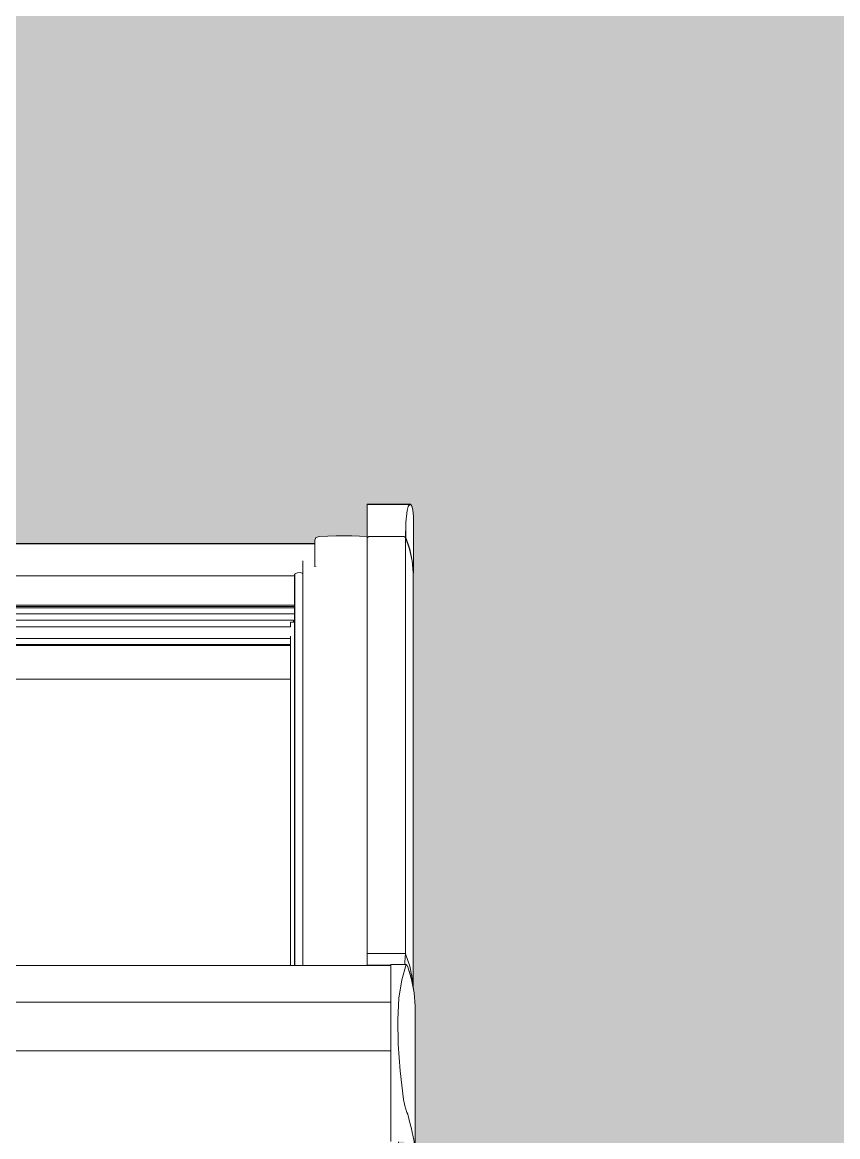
# Model space of a CAD drawing. Header units: metres. Extents: x -208 to 1512, y -277 to 123.
# Drawn here: x 4.102 to 4.953, y -22.773 to -21.609 of the extents above; entities that cross this region are included whole.
import ezdxf

# ---------------------------------------------------------------- set-up
doc = ezdxf.new("R2010")
doc.units = ezdxf.units.M
doc.header["$MEASUREMENT"] = 0
doc.linetypes.add('Wipeout_Contour', pattern=[1, 0, -1])
doc.layers.add('325 Dachfenster', color=7, linetype='Continuous')
doc.layers.add('330 Dachaufbau', color=7, linetype='Continuous')

# ---------------------------------------------------------------- blocks, each defined once
blk = doc.blocks.new('Dachfläche_9_4', base_point=(0.0345, -21.2791))
at = {"color": 254, "linetype": 'Wipeout_Contour', "lineweight": 0, "ltscale": 90.398559}
blk.add_wipeout([(4.4948, -22.2008), (3.7148, -22.2008), (3.7148, -22.2256), (4.4948, -22.2256)], dxfattribs=at).dxf.layer = '330 Dachaufbau'
at = {"layer": '330 Dachaufbau', "linetype": 'Continuous', "lineweight": 0, "true_color": 0x000000}
h = blk.add_hatch(color=18, dxfattribs=at)
h.paths.add_polyline_path([(3.455, -24.335), (5.4509, -24.335), (5.4509, -22.14), (5.555, -22.14), (5.555, -21.2791), (0.0345, -21.2791), (0.0384, -24.395), (0.0598, -24.395), (0.0598, -21.295), (3.195, -21.295), (3.195, -21.585), (3.455, -21.585)])
h.paths.add_polyline_path([(3.7148, -23.7252), (3.7148, -22.2008), (4.4948, -22.2008), (4.4948, -23.7252)], flags=0)
at = {"layer": '330 Dachaufbau', "color": 7, "linetype": 'Continuous', "lineweight": 18, "flags": 128}
blk.add_lwpolyline([(4.4948, -22.2008), (3.7148, -22.2008)], dxfattribs=at)
at = {"color": 254, "linetype": 'Wipeout_Contour', "lineweight": 0, "ltscale": 90.620905}
blk.add_wipeout([(4.4948, -22.2609), (3.7148, -22.2609), (3.7148, -22.2786), (4.4948, -22.2786)], dxfattribs=at).dxf.layer = '330 Dachaufbau'
at = {"layer": '330 Dachaufbau', "color": 7, "linetype": 'Continuous', "lineweight": 18, "flags": 128}
blk.add_lwpolyline([(3.7148, -22.2786), (4.4948, -22.2786)], dxfattribs=at)
at = {"color": 254, "linetype": 'Wipeout_Contour', "lineweight": 0, "ltscale": 90.516792}
blk.add_wipeout([(4.4948, -22.2256), (3.7148, -22.2256), (3.7148, -22.2609), (4.4948, -22.2609)], dxfattribs=at).dxf.layer = '330 Dachaufbau'
at = {"layer": '330 Dachaufbau', "color": 7, "linetype": 'Continuous', "lineweight": 18, "flags": 128}
blk.add_lwpolyline([(4.4948, -23.7252), (4.4948, -22.2008)], dxfattribs=at)
blk = doc.blocks.new('VELUX SlopeRoofBundle[12]_4')
at = {"color": 254, "linetype": 'Wipeout_Contour', "lineweight": 0, "ltscale": 91.266708}
blk.add_wipeout([(4.3948, -22.1713), (4.3948, -22.5938), (4.3967, -22.5938), (4.3967, -22.1708)], dxfattribs=at).dxf.layer = '325 Dachfenster'
at = {"color": 254, "linetype": 'Wipeout_Contour', "lineweight": 0, "ltscale": 91.28735}
blk.add_wipeout([(4.4075, -22.1775), (4.4067, -22.1772), (4.4067, -22.5938), (4.4075, -22.5938)], dxfattribs=at).dxf.layer = '325 Dachfenster'
at = {"color": 254, "linetype": 'Wipeout_Contour', "lineweight": 0, "ltscale": 91.311506}
blk.add_wipeout([(4.4619, -22.171), (4.4459, -22.1705), (4.4459, -22.5938), (4.4619, -22.5938)], dxfattribs=at).dxf.layer = '325 Dachfenster'
at = {"color": 254, "linetype": 'Wipeout_Contour', "lineweight": 0, "ltscale": 90.324147}
blk.add_wipeout([(3.7832, -22.1975), (3.7832, -22.2018), (4.3862, -22.2018), (4.3862, -22.1975)], dxfattribs=at).dxf.layer = '325 Dachfenster'
at = {"color": 254, "linetype": 'Wipeout_Contour', "lineweight": 0, "ltscale": 90.368586}
blk.add_wipeout([(3.7833, -22.2107), (3.7833, -22.2113), (4.3861, -22.2113), (4.3861, -22.2107)], dxfattribs=at).dxf.layer = '325 Dachfenster'
at = {"color": 254, "linetype": 'Wipeout_Contour', "lineweight": 0, "ltscale": 186.812151}
blk.add_wipeout([(4.5091, -22.768), (4.4867, -22.768), (4.4867, -22.7777), (4.5003, -22.7777), (4.5015, -22.7809), (4.5015, -22.7811), (4.5114, -22.7811), (4.511, -22.7775)], dxfattribs=at).dxf.layer = '325 Dachfenster'
at = {"color": 254, "linetype": 'Wipeout_Contour', "lineweight": 0, "ltscale": 91.287866}
blk.add_wipeout([(4.4075, -22.1775), (4.4075, -22.5938), (4.4083, -22.5938), (4.4083, -22.1773)], dxfattribs=at).dxf.layer = '325 Dachfenster'
at = {"color": 254, "linetype": 'Wipeout_Contour', "lineweight": 0, "ltscale": 90.371242}
blk.add_wipeout([(3.7833, -22.212), (4.3861, -22.212), (4.3861, -22.2113), (3.7833, -22.2113)], dxfattribs=at).dxf.layer = '325 Dachfenster'
at = {"color": 254, "linetype": 'Wipeout_Contour', "lineweight": 0, "ltscale": 116.203983}
blk.add_wipeout([(4.4867, -22.7538), (4.4867, -22.768), (4.5091, -22.768), (4.5084, -22.7642), (4.5054, -22.7538)], dxfattribs=at).dxf.layer = '325 Dachfenster'
at = {"color": 254, "linetype": 'Wipeout_Contour', "lineweight": 0, "ltscale": 91.292604}
blk.add_wipeout([(4.4054, -22.1721), (4.4054, -22.5938), (4.4067, -22.5938), (4.4067, -22.1772)], dxfattribs=at).dxf.layer = '325 Dachfenster'
at = {"color": 254, "linetype": 'Wipeout_Contour', "lineweight": 0, "ltscale": 90.383374}
blk.add_wipeout([(3.7833, -22.212), (3.7833, -22.2175), (4.3861, -22.2175), (4.3861, -22.212)], dxfattribs=at).dxf.layer = '325 Dachfenster'
at = {"color": 254, "linetype": 'Wipeout_Contour', "lineweight": 0, "ltscale": 115.704422}
blk.add_wipeout([(4.4867, -22.7472), (4.4867, -22.7538), (4.5054, -22.7538), (4.5043, -22.7492), (4.5035, -22.7472)], dxfattribs=at).dxf.layer = '325 Dachfenster'
at = {"color": 254, "linetype": 'Wipeout_Contour', "lineweight": 0, "ltscale": 186.270347}
blk.add_wipeout([(4.4867, -22.767), (3.6827, -22.767), (3.6827, -22.7772), (3.7075, -22.7772), (3.7075, -22.78), (4.4619, -22.78), (4.4619, -22.7772), (4.4867, -22.7772)], dxfattribs=at).dxf.layer = '325 Dachfenster'
at = {"color": 254, "linetype": 'Wipeout_Contour', "lineweight": 0, "ltscale": 91.295159}
blk.add_wipeout([(4.4083, -22.1773), (4.4083, -22.5938), (4.4103, -22.5938), (4.4103, -22.1722)], dxfattribs=at).dxf.layer = '325 Dachfenster'
at = {"color": 254, "linetype": 'Wipeout_Contour', "lineweight": 0, "ltscale": 90.342504}
blk.add_wipeout([(3.7832, -22.2069), (4.3862, -22.2069), (4.3862, -22.2018), (3.7832, -22.2018)], dxfattribs=at).dxf.layer = '325 Dachfenster'
at = {"color": 254, "linetype": 'Wipeout_Contour', "lineweight": 0, "ltscale": 116.26432}
blk.add_wipeout([(4.5084, -22.6085), (4.5084, -22.7642), (4.5091, -22.768), (4.511, -22.7775), (4.511, -22.6222)], dxfattribs=at).dxf.layer = '325 Dachfenster'
at = {"color": 254, "linetype": 'Wipeout_Contour', "lineweight": 0, "ltscale": 91.281056}
blk.add_wipeout([(4.4103, -22.1722), (4.4103, -22.5938), (4.4121, -22.5938), (4.4121, -22.1711)], dxfattribs=at).dxf.layer = '325 Dachfenster'
at = {"color": 254, "linetype": 'Wipeout_Contour', "lineweight": 0, "ltscale": 180.757152}
blk.add_wipeout([(4.3862, -22.2077), (3.7832, -22.2077), (3.7832, -22.2086), (3.7833, -22.2088), (3.7833, -22.2096), (4.3861, -22.2096), (4.3861, -22.2088), (4.3862, -22.2086)], dxfattribs=at).dxf.layer = '325 Dachfenster'
at = {"color": 254, "linetype": 'Wipeout_Contour', "lineweight": 0, "ltscale": 277.005061}
blk.add_wipeout([(4.4952, -22.628), (4.4939, -22.6504), (4.4943, -22.6758), (4.4964, -22.7037), (4.5001, -22.7338), (4.5015, -22.7404), (4.5035, -22.7472), (4.5043, -22.7492), (4.5043, -22.595), (4.5032, -22.5929), (4.5026, -22.5926), (4.4981, -22.6086)], dxfattribs=at).dxf.layer = '325 Dachfenster'
at = {"color": 254, "linetype": 'Wipeout_Contour', "lineweight": 0, "ltscale": 91.27593}
blk.add_wipeout([(4.4033, -22.1708), (4.4033, -22.5938), (4.4054, -22.5938), (4.4054, -22.1721)], dxfattribs=at).dxf.layer = '325 Dachfenster'
at = {"color": 254, "linetype": 'Wipeout_Contour', "lineweight": 0, "ltscale": 91.285979}
blk.add_wipeout([(4.4121, -22.1711), (4.4121, -22.5938), (4.4297, -22.5938), (4.4297, -22.1705)], dxfattribs=at).dxf.layer = '325 Dachfenster'
at = {"color": 254, "linetype": 'Wipeout_Contour', "lineweight": 0, "ltscale": 90.354011}
blk.add_wipeout([(3.7832, -22.2069), (3.7832, -22.2077), (4.3862, -22.2077), (4.3862, -22.2069)], dxfattribs=at).dxf.layer = '325 Dachfenster'
at = {"color": 254, "linetype": 'Wipeout_Contour', "lineweight": 0, "ltscale": 116.175696}
blk.add_wipeout([(4.5043, -22.595), (4.5043, -22.7492), (4.5054, -22.7538), (4.5084, -22.7642), (4.5084, -22.6085)], dxfattribs=at).dxf.layer = '325 Dachfenster'
at = {"color": 254, "linetype": 'Wipeout_Contour', "lineweight": 0, "ltscale": 92.306348}
blk.add_wipeout([(4.4867, -22.6086), (4.4867, -22.628), (4.4952, -22.628), (4.4981, -22.6086)], dxfattribs=at).dxf.layer = '325 Dachfenster'
at = {"color": 254, "linetype": 'Wipeout_Contour', "lineweight": 0, "ltscale": 91.268403}
blk.add_wipeout([(4.3967, -22.1708), (4.3967, -22.5938), (4.4033, -22.5938), (4.4033, -22.1708)], dxfattribs=at).dxf.layer = '325 Dachfenster'
at = {"color": 254, "linetype": 'Wipeout_Contour', "lineweight": 0, "ltscale": 91.297244}
blk.add_wipeout([(4.4297, -22.1705), (4.4297, -22.5938), (4.4459, -22.5938), (4.4459, -22.1705)], dxfattribs=at).dxf.layer = '325 Dachfenster'
at = {"color": 254, "linetype": 'Wipeout_Contour', "lineweight": 0, "ltscale": 90.365267}
blk.add_wipeout([(3.7833, -22.2096), (3.7833, -22.2107), (4.3861, -22.2107), (4.3861, -22.2096)], dxfattribs=at).dxf.layer = '325 Dachfenster'
at = {"color": 254, "linetype": 'Wipeout_Contour', "lineweight": 0, "ltscale": 92.243873}
blk.add_wipeout([(4.4867, -22.5926), (4.4867, -22.6086), (4.4981, -22.6086), (4.5026, -22.5926)], dxfattribs=at).dxf.layer = '325 Dachfenster'
at = {"color": 254, "linetype": 'Wipeout_Contour', "lineweight": 0, "ltscale": 116.343252}
blk.add_wipeout([(4.511, -22.6222), (4.511, -22.7775), (4.5114, -22.7811), (4.5123, -22.7897), (4.5123, -22.6361)], dxfattribs=at).dxf.layer = '325 Dachfenster'
at = {"color": 254, "linetype": 'Wipeout_Contour', "lineweight": 0, "ltscale": 92.369066}
blk.add_wipeout([(4.4867, -22.628), (4.4867, -22.6504), (4.4939, -22.6504), (4.4952, -22.628)], dxfattribs=at).dxf.layer = '325 Dachfenster'
at = {"color": 254, "linetype": 'Wipeout_Contour', "lineweight": 0, "ltscale": 92.778628}
blk.add_wipeout([(4.4867, -22.7404), (4.4867, -22.7472), (4.5035, -22.7472), (4.5015, -22.7404)], dxfattribs=at).dxf.layer = '325 Dachfenster'
at = {"layer": '325 Dachfenster', "linetype": 'Continuous', "lineweight": 0, "flags": 128}
for points in [[(4.5123, -22.6374), (4.5123, -22.6521)], [(4.5123, -22.6521), (4.5123, -22.7257)], [(4.5123, -22.7257), (4.5123, -22.8172)]]:
    blk.add_lwpolyline(points, dxfattribs=at)
at = {"color": 254, "linetype": 'Wipeout_Contour', "lineweight": 0, "ltscale": 90.42792}
blk.add_wipeout([(4.4619, -22.1457), (4.4459, -22.1452), (4.4459, -22.1705), (4.4619, -22.171)], dxfattribs=at).dxf.layer = '325 Dachfenster'
at = {"color": 254, "linetype": 'Wipeout_Contour', "lineweight": 0, "ltscale": 114.570474}
blk.add_wipeout([(4.4073, -22.1775), (4.4075, -22.1775), (4.4083, -22.1773), (4.4083, -22.1772), (4.4073, -22.1496)], dxfattribs=at).dxf.layer = '325 Dachfenster'
at = {"color": 254, "linetype": 'Wipeout_Contour', "lineweight": 0, "ltscale": 317.408264}
blk.add_wipeout([(3.7746, -22.1843), (3.7769, -22.1835), (3.78, -22.1836), (3.7828, -22.1847), (3.7833, -22.1856), (3.7833, -22.1867), (4.3861, -22.1867), (4.3861, -22.1856), (4.3866, -22.1847), (4.3894, -22.1836), (4.3925, -22.1835), (4.3948, -22.1843), (4.3948, -22.1798), (3.7746, -22.1798)], dxfattribs=at).dxf.layer = '325 Dachfenster'
at = {"color": 254, "linetype": 'Wipeout_Contour', "lineweight": 0, "ltscale": 138.136911}
blk.add_wipeout([(4.5019, -22.5812), (4.5015, -22.5902), (4.5015, -22.5926), (4.5024, -22.5926), (4.5024, -22.5825), (4.502, -22.5813)], dxfattribs=at).dxf.layer = '325 Dachfenster'
at = {"color": 254, "linetype": 'Wipeout_Contour', "lineweight": 0, "ltscale": 92.15163}
blk.add_wipeout([(4.4619, -22.5936), (4.4619, -22.5938), (4.4867, -22.5938), (4.4867, -22.5936)], dxfattribs=at).dxf.layer = '325 Dachfenster'
at = {"color": 254, "linetype": 'Wipeout_Contour', "lineweight": 0, "ltscale": 92.446703}
blk.add_wipeout([(4.4867, -22.6504), (4.4867, -22.6758), (4.4943, -22.6758), (4.4939, -22.6504)], dxfattribs=at).dxf.layer = '325 Dachfenster'
at = {"color": 254, "linetype": 'Wipeout_Contour', "lineweight": 0, "ltscale": 92.53586}
blk.add_wipeout([(3.6827, -22.767), (4.4867, -22.767), (4.4867, -22.753), (3.6827, -22.753)], dxfattribs=at).dxf.layer = '325 Dachfenster'
at = {"color": 254, "linetype": 'Wipeout_Contour', "lineweight": 0, "ltscale": 90.38493}
blk.add_wipeout([(4.4083, -22.1469), (4.4073, -22.1496), (4.4083, -22.1772), (4.4103, -22.1722)], dxfattribs=at).dxf.layer = '325 Dachfenster'
at = {"color": 254, "linetype": 'Wipeout_Contour', "lineweight": 0, "ltscale": 314.176244}
blk.add_wipeout([(4.502, -22.1456), (4.4619, -22.1456), (4.4619, -22.1471), (4.4636, -22.1458), (4.5004, -22.1458), (4.5022, -22.1468), (4.5062, -22.1589), (4.5089, -22.1712), (4.5102, -22.1836), (4.5102, -22.1837), (4.5104, -22.1836), (4.5091, -22.1712), (4.5064, -22.1589), (4.5024, -22.1468)], dxfattribs=at).dxf.layer = '325 Dachfenster'
at = {"color": 254, "linetype": 'Wipeout_Contour', "lineweight": 0, "ltscale": 90.294862}
blk.add_wipeout([(3.7832, -22.1975), (4.3862, -22.1975), (4.3862, -22.1869), (3.7832, -22.1869)], dxfattribs=at).dxf.layer = '325 Dachfenster'
at = {"color": 254, "linetype": 'Wipeout_Contour', "lineweight": 0, "ltscale": 161.782434}
blk.add_wipeout([(4.5064, -22.5946), (4.5024, -22.5825), (4.5024, -22.5926), (4.5026, -22.5926), (4.5032, -22.5929), (4.5043, -22.595), (4.5064, -22.602)], dxfattribs=at).dxf.layer = '325 Dachfenster'
at = {"color": 254, "linetype": 'Wipeout_Contour', "lineweight": 0, "ltscale": 92.580698}
blk.add_wipeout([(4.4867, -22.6758), (4.4867, -22.7037), (4.4964, -22.7037), (4.4943, -22.6758)], dxfattribs=at).dxf.layer = '325 Dachfenster'
at = {"color": 254, "linetype": 'Wipeout_Contour', "lineweight": 0, "ltscale": 92.496149}
blk.add_wipeout([(3.6827, -22.7469), (3.6827, -22.753), (4.4867, -22.753), (4.4867, -22.7469)], dxfattribs=at).dxf.layer = '325 Dachfenster'
at = {"color": 254, "linetype": 'Wipeout_Contour', "lineweight": 0, "ltscale": 179.526872}
blk.add_wipeout([(4.5024, -22.1339), (4.5024, -22.1468), (4.5064, -22.1589), (4.5064, -22.1122), (4.5061, -22.1122), (4.5047, -22.1144), (4.5037, -22.1185), (4.5025, -22.1308)], dxfattribs=at).dxf.layer = '325 Dachfenster'
at = {"color": 254, "linetype": 'Wipeout_Contour', "lineweight": 0, "ltscale": 67.239973}
blk.add_wipeout([(4.4121, -22.1458), (4.4083, -22.1468), (4.4121, -22.1711)], dxfattribs=at).dxf.layer = '325 Dachfenster'
at = {"color": 254, "linetype": 'Wipeout_Contour', "lineweight": 0, "ltscale": 90.273509}
blk.add_wipeout([(3.7832, -22.1869), (4.3862, -22.1869), (4.3862, -22.1867), (3.7832, -22.1867)], dxfattribs=at).dxf.layer = '325 Dachfenster'
at = {"color": 254, "linetype": 'Wipeout_Contour', "lineweight": 0, "ltscale": 92.128047}
blk.add_wipeout([(4.4619, -22.5902), (4.5015, -22.5902), (4.5019, -22.5812), (4.4619, -22.5812)], dxfattribs=at).dxf.layer = '325 Dachfenster'
at = {"color": 254, "linetype": 'Wipeout_Contour', "lineweight": 0, "ltscale": 69.24176}
blk.add_wipeout([(4.5091, -22.6069), (4.5091, -22.6122), (4.5104, -22.6187)], dxfattribs=at).dxf.layer = '325 Dachfenster'
at = {"color": 254, "linetype": 'Wipeout_Contour', "lineweight": 0, "ltscale": 92.70748}
blk.add_wipeout([(4.4964, -22.7037), (4.4867, -22.7037), (4.4867, -22.7338), (4.5001, -22.7338)], dxfattribs=at).dxf.layer = '325 Dachfenster'
at = {"color": 254, "linetype": 'Wipeout_Contour', "lineweight": 0, "ltscale": 91.143678}
blk.add_wipeout([(4.502, -22.1456), (4.5024, -22.1468), (4.5024, -22.1339), (4.5019, -22.1452)], dxfattribs=at).dxf.layer = '325 Dachfenster'
at = {"color": 254, "linetype": 'Wipeout_Contour', "lineweight": 0, "ltscale": 68.253307}
blk.add_wipeout([(4.4083, -22.1468), (4.4103, -22.1722), (4.4121, -22.1711)], dxfattribs=at).dxf.layer = '325 Dachfenster'
at = {"color": 254, "linetype": 'Wipeout_Contour', "lineweight": 0, "ltscale": 138.57532}
blk.add_wipeout([(4.4619, -22.5936), (4.4867, -22.5936), (4.4867, -22.5926), (4.5015, -22.5926), (4.5015, -22.5902), (4.4619, -22.5902)], dxfattribs=at).dxf.layer = '325 Dachfenster'
at = {"color": 254, "linetype": 'Wipeout_Contour', "lineweight": 0, "ltscale": 92.745362}
blk.add_wipeout([(4.4867, -22.7338), (4.4867, -22.7404), (4.5015, -22.7404), (4.5001, -22.7338)], dxfattribs=at).dxf.layer = '325 Dachfenster'
at = {"color": 254, "linetype": 'Wipeout_Contour', "lineweight": 0, "ltscale": 90.324315}
blk.add_wipeout([(4.4619, -22.1185), (4.4619, -22.1308), (4.5025, -22.1308), (4.5037, -22.1185)], dxfattribs=at).dxf.layer = '325 Dachfenster'
at = {"color": 254, "linetype": 'Wipeout_Contour', "lineweight": 0, "ltscale": 90.401754}
blk.add_wipeout([(4.4297, -22.1452), (4.4121, -22.1458), (4.4121, -22.1711), (4.4297, -22.1705)], dxfattribs=at).dxf.layer = '325 Dachfenster'
at = {"color": 254, "linetype": 'Wipeout_Contour', "lineweight": 0, "ltscale": 115.631458}
blk.add_wipeout([(4.5064, -22.602), (4.5084, -22.6085), (4.5091, -22.6122), (4.5091, -22.6069), (4.5064, -22.5946)], dxfattribs=at).dxf.layer = '325 Dachfenster'
at = {"color": 254, "linetype": 'Wipeout_Contour', "lineweight": 0, "ltscale": 92.376544}
blk.add_wipeout([(4.4867, -22.7046), (3.6827, -22.7046), (3.6827, -22.7344), (4.4867, -22.7344)], dxfattribs=at).dxf.layer = '325 Dachfenster'
at = {"color": 254, "linetype": 'Wipeout_Contour', "lineweight": 0, "ltscale": 92.471526}
blk.add_wipeout([(3.6827, -22.7469), (4.4867, -22.7469), (4.4867, -22.7405), (3.6827, -22.7405)], dxfattribs=at).dxf.layer = '325 Dachfenster'
at = {"color": 254, "linetype": 'Wipeout_Contour', "lineweight": 0, "ltscale": 90.291574}
blk.add_wipeout([(4.4619, -22.1144), (4.4619, -22.1185), (4.5037, -22.1185), (4.5047, -22.1144)], dxfattribs=at).dxf.layer = '325 Dachfenster'
at = {"color": 254, "linetype": 'Wipeout_Contour', "lineweight": 0, "ltscale": 112.589332}
blk.add_wipeout([(4.4619, -22.1452), (4.5019, -22.1452), (4.5024, -22.1339), (4.5025, -22.1308), (4.4619, -22.1308)], dxfattribs=at).dxf.layer = '325 Dachfenster'
at = {"color": 254, "linetype": 'Wipeout_Contour', "lineweight": 0, "ltscale": 67.201601}
blk.add_wipeout([(4.4083, -22.1468), (4.4073, -22.1496), (4.4083, -22.1469)], dxfattribs=at).dxf.layer = '325 Dachfenster'
at = {"color": 254, "linetype": 'Wipeout_Contour', "lineweight": 0, "ltscale": 90.414107}
blk.add_wipeout([(4.4297, -22.1705), (4.4459, -22.1705), (4.4459, -22.1452), (4.4297, -22.1452)], dxfattribs=at).dxf.layer = '325 Dachfenster'
at = {"color": 254, "linetype": 'Wipeout_Contour', "lineweight": 0, "ltscale": 92.275205}
blk.add_wipeout([(4.4867, -22.6829), (3.6827, -22.6829), (3.6827, -22.7046), (4.4867, -22.7046)], dxfattribs=at).dxf.layer = '325 Dachfenster'
at = {"color": 254, "linetype": 'Wipeout_Contour', "lineweight": 0, "ltscale": 92.446898}
blk.add_wipeout([(3.6827, -22.7344), (3.6827, -22.7405), (4.4867, -22.7405), (4.4867, -22.7344)], dxfattribs=at).dxf.layer = '325 Dachfenster'
at = {"color": 254, "linetype": 'Wipeout_Contour', "lineweight": 0, "ltscale": 113.082994}
blk.add_wipeout([(4.4619, -22.1122), (4.5061, -22.1122), (4.5064, -22.1122), (4.5074, -22.112), (4.4619, -22.112)], dxfattribs=at).dxf.layer = '325 Dachfenster'
at = {"color": 254, "linetype": 'Wipeout_Contour', "lineweight": 0, "ltscale": 90.400574}
blk.add_wipeout([(4.4619, -22.1456), (4.502, -22.1456), (4.5019, -22.1452), (4.4619, -22.1452)], dxfattribs=at).dxf.layer = '325 Dachfenster'
at = {"color": 254, "linetype": 'Wipeout_Contour', "lineweight": 0, "ltscale": 90.166629}
blk.add_wipeout([(3.7621, -22.1652), (4.4073, -22.1652), (4.4073, -22.1533), (3.7621, -22.1533)], dxfattribs=at).dxf.layer = '325 Dachfenster'
at = {"color": 254, "linetype": 'Wipeout_Contour', "lineweight": 0, "ltscale": 90.281368}
blk.add_wipeout([(4.4619, -22.1122), (4.4619, -22.1144), (4.5047, -22.1144), (4.5061, -22.1122)], dxfattribs=at).dxf.layer = '325 Dachfenster'
at = {"color": 254, "linetype": 'Wipeout_Contour', "lineweight": 0, "ltscale": 91.247578}
blk.add_wipeout([(4.4619, -22.1471), (4.4619, -22.5812), (4.4636, -22.5812), (4.4636, -22.1458)], dxfattribs=at).dxf.layer = '325 Dachfenster'
at = {"color": 254, "linetype": 'Wipeout_Contour', "lineweight": 0, "ltscale": 90.142902}
blk.add_wipeout([(4.4073, -22.1532), (3.7621, -22.1532), (3.7621, -22.1533), (4.4073, -22.1533)], dxfattribs=at).dxf.layer = '325 Dachfenster'
at = {"color": 254, "linetype": 'Wipeout_Contour', "lineweight": 0, "ltscale": 361.412507}
blk.add_wipeout([(4.4073, -22.1652), (3.7621, -22.1652), (3.7621, -22.1775), (3.7627, -22.1772), (3.764, -22.1721), (3.7661, -22.1708), (3.7727, -22.1708), (3.7746, -22.1713), (3.7746, -22.1798), (4.3948, -22.1798), (4.3948, -22.1713), (4.3967, -22.1708), (4.4033, -22.1708), (4.4054, -22.1721), (4.4067, -22.1772), (4.4073, -22.1775)], dxfattribs=at).dxf.layer = '325 Dachfenster'
at = {"layer": '325 Dachfenster', "linetype": 'Continuous', "lineweight": 0, "flags": 128}
for points in [[(4.4073, -22.1496), (4.4083, -22.1468)], [(4.4073, -22.1532), (3.7621, -22.1532)]]:
    blk.add_lwpolyline(points, dxfattribs=at)
at = {"color": 254, "linetype": 'Wipeout_Contour', "lineweight": 0, "ltscale": 112.549002}
blk.add_wipeout([(4.5096, -22.1184), (4.5091, -22.1152), (4.5091, -22.1712), (4.5104, -22.1836), (4.5104, -22.125)], dxfattribs=at).dxf.layer = '325 Dachfenster'
at = {"color": 254, "linetype": 'Wipeout_Contour', "lineweight": 0, "ltscale": 91.607248}
blk.add_wipeout([(4.4083, -22.1773), (4.4083, -22.1773), (4.4103, -22.1722), (4.4083, -22.1772)], dxfattribs=at).dxf.layer = '325 Dachfenster'
at = {"color": 254, "linetype": 'Wipeout_Contour', "lineweight": 0, "ltscale": 180.289901}
blk.add_wipeout([(4.3861, -22.2088), (4.3861, -22.5938), (4.3866, -22.5938), (4.3866, -22.1847), (4.3861, -22.1856), (4.3861, -22.1867), (4.3862, -22.1867), (4.3862, -22.2086)], dxfattribs=at).dxf.layer = '325 Dachfenster'
at = {"layer": '325 Dachfenster', "linetype": 'Continuous', "lineweight": 0, "flags": 128}
for points in [[(4.4073, -22.1775), (4.4073, -22.1496)], [(4.4083, -22.1773), (4.4083, -22.1772)]]:
    blk.add_lwpolyline(points, dxfattribs=at)
at = {"color": 254, "linetype": 'Wipeout_Contour', "lineweight": 0, "ltscale": 134.394999}
blk.add_wipeout([(4.5074, -22.112), (4.5064, -22.1122), (4.5064, -22.1589), (4.5091, -22.1712), (4.5091, -22.1152), (4.5087, -22.114)], dxfattribs=at).dxf.layer = '325 Dachfenster'
at = {"color": 254, "linetype": 'Wipeout_Contour', "lineweight": 0, "ltscale": 91.28791}
blk.add_wipeout([(4.3866, -22.1847), (4.3866, -22.5938), (4.3894, -22.5938), (4.3894, -22.1836)], dxfattribs=at).dxf.layer = '325 Dachfenster'
at = {"layer": '325 Dachfenster', "linetype": 'Continuous', "lineweight": 0, "flags": 128}
blk.add_lwpolyline([(4.5074, -22.112), (4.4619, -22.112)], dxfattribs=at)
at = {"color": 254, "linetype": 'Wipeout_Contour', "lineweight": 0, "ltscale": 114.886147}
blk.add_wipeout([(4.5062, -22.1589), (4.5022, -22.1468), (4.5022, -22.582), (4.5024, -22.5825), (4.5062, -22.594)], dxfattribs=at).dxf.layer = '325 Dachfenster'
at = {"color": 254, "linetype": 'Wipeout_Contour', "lineweight": 0, "ltscale": 91.290985}
blk.add_wipeout([(4.3925, -22.1835), (4.3925, -22.5938), (4.3948, -22.5938), (4.3948, -22.1843)], dxfattribs=at).dxf.layer = '325 Dachfenster'
at = {"color": 254, "linetype": 'Wipeout_Contour', "lineweight": 0, "ltscale": 91.258935}
blk.add_wipeout([(4.5004, -22.1458), (4.4636, -22.1458), (4.4636, -22.5812), (4.5004, -22.5812)], dxfattribs=at).dxf.layer = '325 Dachfenster'
at = {"color": 254, "linetype": 'Wipeout_Contour', "lineweight": 0, "ltscale": 114.992788}
blk.add_wipeout([(4.5089, -22.1712), (4.5089, -22.606), (4.5091, -22.6069), (4.5102, -22.6174), (4.5102, -22.1836)], dxfattribs=at).dxf.layer = '325 Dachfenster'
at = {"color": 254, "linetype": 'Wipeout_Contour', "lineweight": 0, "ltscale": 91.286487}
blk.add_wipeout([(4.3925, -22.1835), (4.3894, -22.1836), (4.3894, -22.5938), (4.3925, -22.5938)], dxfattribs=at).dxf.layer = '325 Dachfenster'
at = {"layer": '325 Dachfenster', "linetype": 'Continuous', "lineweight": 0, "flags": 128}
for points in [[(4.4619, -22.1452), (4.4619, -22.1308), (4.4619, -22.1185), (4.4619, -22.1144), (4.4619, -22.1122), (4.4619, -22.112)], [(4.4083, -22.1468), (4.4121, -22.1458), (4.4297, -22.1452), (4.4459, -22.1452), (4.4619, -22.1457)], [(4.4619, -22.1456), (4.4619, -22.1452)], [(4.4619, -22.1471), (4.4619, -22.1456)], [(4.4636, -22.1458), (4.4619, -22.1471)], [(4.4619, -22.1471), (4.4619, -22.5812)], [(4.3862, -22.1867), (3.7832, -22.1867)], [(4.3861, -22.1856), (4.3866, -22.1847)], [(4.3861, -22.1856), (4.3861, -22.1867)], [(4.3862, -22.1869), (4.3862, -22.1867)], [(4.3862, -22.2086), (4.3862, -22.2077), (4.3862, -22.2069), (4.3862, -22.2018), (4.3862, -22.1975), (4.3862, -22.1869)], [(4.3866, -22.1847), (4.3894, -22.1836)], [(4.3894, -22.1836), (4.3925, -22.1835)], [(4.3925, -22.1835), (4.3948, -22.1843)]]:
    blk.add_lwpolyline(points, dxfattribs=at)
at = {"color": 254, "linetype": 'Wipeout_Contour', "lineweight": 0, "ltscale": 138.180619}
blk.add_wipeout([(4.5004, -22.5812), (4.5019, -22.5812), (4.502, -22.5813), (4.5022, -22.582), (4.5022, -22.1468), (4.5004, -22.1458)], dxfattribs=at).dxf.layer = '325 Dachfenster'
at = {"color": 254, "linetype": 'Wipeout_Contour', "lineweight": 0, "ltscale": 91.137227}
blk.add_wipeout([(3.7833, -22.2175), (3.7833, -22.5938), (4.3861, -22.5938), (4.3861, -22.2175)], dxfattribs=at).dxf.layer = '325 Dachfenster'
at = {"layer": '325 Dachfenster', "linetype": 'Continuous', "lineweight": 0, "flags": 128}
for points in [[(4.5019, -22.1452), (4.5024, -22.1339), (4.5025, -22.1308), (4.5037, -22.1185), (4.5047, -22.1144), (4.5061, -22.1122), (4.5064, -22.1122), (4.5074, -22.112), (4.5087, -22.114), (4.5091, -22.1152), (4.5096, -22.1184), (4.5104, -22.125)], [(4.5004, -22.1458), (4.4636, -22.1458)], [(4.5022, -22.1468), (4.5004, -22.1458)], [(4.5019, -22.1452), (4.502, -22.1456)], [(4.3861, -22.2175), (3.7833, -22.2175)], [(4.3861, -22.2175), (3.7833, -22.2175)], [(4.3861, -22.219), (3.7833, -22.219)], [(4.3861, -22.2204), (3.7833, -22.2204)], [(4.3861, -22.2265), (3.7833, -22.2265)], [(4.3861, -22.2267), (3.7833, -22.2267)], [(4.3851, -22.233), (3.7843, -22.233)], [(4.3821, -22.2402), (3.7873, -22.2402)], [(4.3822, -22.2353), (4.382, -22.2355)], [(4.382, -22.2355), (4.382, -22.2402)], [(4.3861, -22.2353), (4.3822, -22.2353)], [(4.3851, -22.233), (4.3851, -22.2331)], [(4.3851, -22.2331), (4.3851, -22.234)], [(4.3851, -22.2336), (4.3861, -22.2336)], [(4.3851, -22.234), (4.3851, -22.2344)], [(4.3851, -22.2344), (4.3851, -22.2353)], [(4.3851, -22.2345), (4.3861, -22.2345)], [(4.3852, -22.2352), (4.3851, -22.2352)], [(4.3852, -22.2353), (4.3852, -22.2352), (4.3852, -22.2347), (4.3852, -22.2345)], [(4.382, -22.2523), (3.7874, -22.2523)], [(4.382, -22.2587), (3.7874, -22.2587)], [(4.382, -22.2596), (3.7874, -22.2596)], [(4.382, -22.2949), (3.7874, -22.2949)]]:
    blk.add_lwpolyline(points, dxfattribs=at)
at = {"color": 254, "linetype": 'Wipeout_Contour', "lineweight": 0, "ltscale": 114.944551}
blk.add_wipeout([(4.5062, -22.1589), (4.5062, -22.594), (4.5064, -22.5946), (4.5089, -22.606), (4.5089, -22.1712)], dxfattribs=at).dxf.layer = '325 Dachfenster'
at = {"color": 254, "linetype": 'Wipeout_Contour', "lineweight": 0, "ltscale": 91.913628}
blk.add_wipeout([(3.6827, -22.6099), (4.4867, -22.6099), (4.4867, -22.5938), (3.6827, -22.5938)], dxfattribs=at).dxf.layer = '325 Dachfenster'
at = {"layer": '325 Dachfenster', "linetype": 'Continuous', "lineweight": 0, "flags": 128}
for points in [[(4.5104, -22.1836), (4.5104, -22.125)], [(4.5104, -22.1836), (4.5091, -22.1712), (4.5064, -22.1589), (4.5024, -22.1468), (4.502, -22.1456)], [(4.5022, -22.1468), (4.5022, -22.582)], [(4.5102, -22.1836), (4.5089, -22.1712), (4.5062, -22.1589), (4.5022, -22.1468)], [(4.3948, -22.1713), (4.3948, -22.5938)], [(4.5102, -22.1836), (4.5102, -22.6174)], [(4.5102, -22.1837), (4.5104, -22.1836)], [(4.3861, -22.2088), (4.3861, -22.5938)], [(4.382, -22.2497), (4.382, -22.5938)], [(4.4619, -22.5936), (4.4619, -22.5902), (4.4619, -22.5812)], [(4.5019, -22.5812), (4.4619, -22.5812)], [(4.5019, -22.5812), (4.5015, -22.5902), (4.5015, -22.5926)], [(4.5019, -22.5812), (4.502, -22.5813)], [(4.502, -22.5813), (4.5024, -22.5825), (4.5064, -22.5946), (4.5091, -22.6069), (4.5104, -22.6187)], [(3.6827, -22.5938), (4.4867, -22.5938)], [(4.4619, -22.5938), (4.4619, -22.5936)], [(4.4619, -22.5936), (4.4867, -22.5936)], [(4.5026, -22.5926), (4.4867, -22.5926)], [(4.5123, -22.8194), (4.5123, -22.812), (4.5123, -22.8032), (4.5123, -22.7929), (4.5123, -22.7897), (4.5114, -22.7811), (4.511, -22.7775), (4.5091, -22.768), (4.5084, -22.7642), (4.5054, -22.7538), (4.5043, -22.7492), (4.5035, -22.7472), (4.5015, -22.7404), (4.5001, -22.7338), (4.4964, -22.7037), (4.4943, -22.6758), (4.4939, -22.6504), (4.4952, -22.628), (4.4981, -22.6086), (4.5026, -22.5926)], [(4.5026, -22.5926), (4.5032, -22.5929)], [(4.5032, -22.5929), (4.5043, -22.595), (4.5084, -22.6085), (4.511, -22.6222), (4.5123, -22.6361), (4.5123, -22.6374)]]:
    blk.add_lwpolyline(points, dxfattribs=at)
at = {"color": 254, "linetype": 'Wipeout_Contour', "lineweight": 0, "ltscale": 91.987111}
blk.add_wipeout([(4.4867, -22.6099), (3.6827, -22.6099), (3.6827, -22.6311), (4.4867, -22.6311)], dxfattribs=at).dxf.layer = '325 Dachfenster'
at = {"color": 254, "linetype": 'Wipeout_Contour', "lineweight": 0, "ltscale": 92.030355}
blk.add_wipeout([(3.6827, -22.6311), (3.6827, -22.632), (4.4867, -22.632), (4.4867, -22.6311)], dxfattribs=at).dxf.layer = '325 Dachfenster'
at = {"color": 254, "linetype": 'Wipeout_Contour', "lineweight": 0, "ltscale": 92.078379}
blk.add_wipeout([(3.6827, -22.6555), (4.4867, -22.6555), (4.4867, -22.632), (3.6827, -22.632)], dxfattribs=at).dxf.layer = '325 Dachfenster'
at = {"layer": '325 Dachfenster', "linetype": 'Continuous', "lineweight": 0, "flags": 128}
blk.add_lwpolyline([(3.6827, -22.632), (4.4867, -22.632)], dxfattribs=at)
at = {"color": 254, "linetype": 'Wipeout_Contour', "lineweight": 0, "ltscale": 92.176471}
blk.add_wipeout([(3.6827, -22.6555), (3.6827, -22.6818), (4.4867, -22.6818), (4.4867, -22.6555)], dxfattribs=at).dxf.layer = '325 Dachfenster'
at = {"color": 254, "linetype": 'Wipeout_Contour', "lineweight": 0, "ltscale": 92.230389}
blk.add_wipeout([(3.6827, -22.6827), (4.4867, -22.6827), (4.4867, -22.6821), (3.6827, -22.6821)], dxfattribs=at).dxf.layer = '325 Dachfenster'
at = {"color": 254, "linetype": 'Wipeout_Contour', "lineweight": 0, "ltscale": 92.231917}
blk.add_wipeout([(3.6827, -22.6829), (4.4867, -22.6829), (4.4867, -22.6827), (3.6827, -22.6827)], dxfattribs=at).dxf.layer = '325 Dachfenster'
at = {"color": 254, "linetype": 'Wipeout_Contour', "lineweight": 0, "ltscale": 92.228718}
blk.add_wipeout([(4.4867, -22.6818), (3.6827, -22.6818), (3.6827, -22.6821), (4.4867, -22.6821)], dxfattribs=at).dxf.layer = '325 Dachfenster'
at = {"layer": '325 Dachfenster', "linetype": 'Continuous', "lineweight": 0, "flags": 128}
for points in [[(4.4867, -22.7777), (4.4867, -22.768), (4.4867, -22.7538), (4.4867, -22.7472), (4.4867, -22.7404), (4.4867, -22.7338), (4.4867, -22.7037), (4.4867, -22.6758), (4.4867, -22.6504), (4.4867, -22.628), (4.4867, -22.6086), (4.4867, -22.5926)], [(3.6827, -22.6829), (4.4867, -22.6829)]]:
    blk.add_lwpolyline(points, dxfattribs=at)
blk = doc.blocks.new('Dachfläche_24_4', base_point=(4.5561, -22.1008))
at = {"layer": '325 Dachfenster', "color": 7, "linetype": 'Continuous', "lineweight": 13, "true_color": 0xf4f4f4, "flags": 128}
for points in [[(4.382, -22.3146), (3.7874, -22.3146)], [(3.7874, -22.359), (4.382, -22.359)]]:
    blk.add_lwpolyline(points, dxfattribs=at)
at = {"layer": '325 Dachfenster', "linetype": 'Continuous', "lineweight": 0}
blk.add_blockref('VELUX SlopeRoofBundle[12]_4', (0, 0), dxfattribs=at)

msp = doc.modelspace()

# ---------------------------------------------------------------- block references
at = {"layer": '330 Dachaufbau', "color": 7, "linetype": 'Continuous', "lineweight": 18}
msp.add_blockref('Dachfläche_9_4', (0.0345, -21.2791), dxfattribs=at)

# ---------------------------------------------------------------- next in the draw order: block references
at = {"layer": '325 Dachfenster', "color": 7, "linetype": 'Continuous', "lineweight": 13, "true_color": 0xf4f4f4}
msp.add_blockref('Dachfläche_24_4', (4.5561, -22.1008), dxfattribs=at)

doc.saveas('drawing.dxf')
